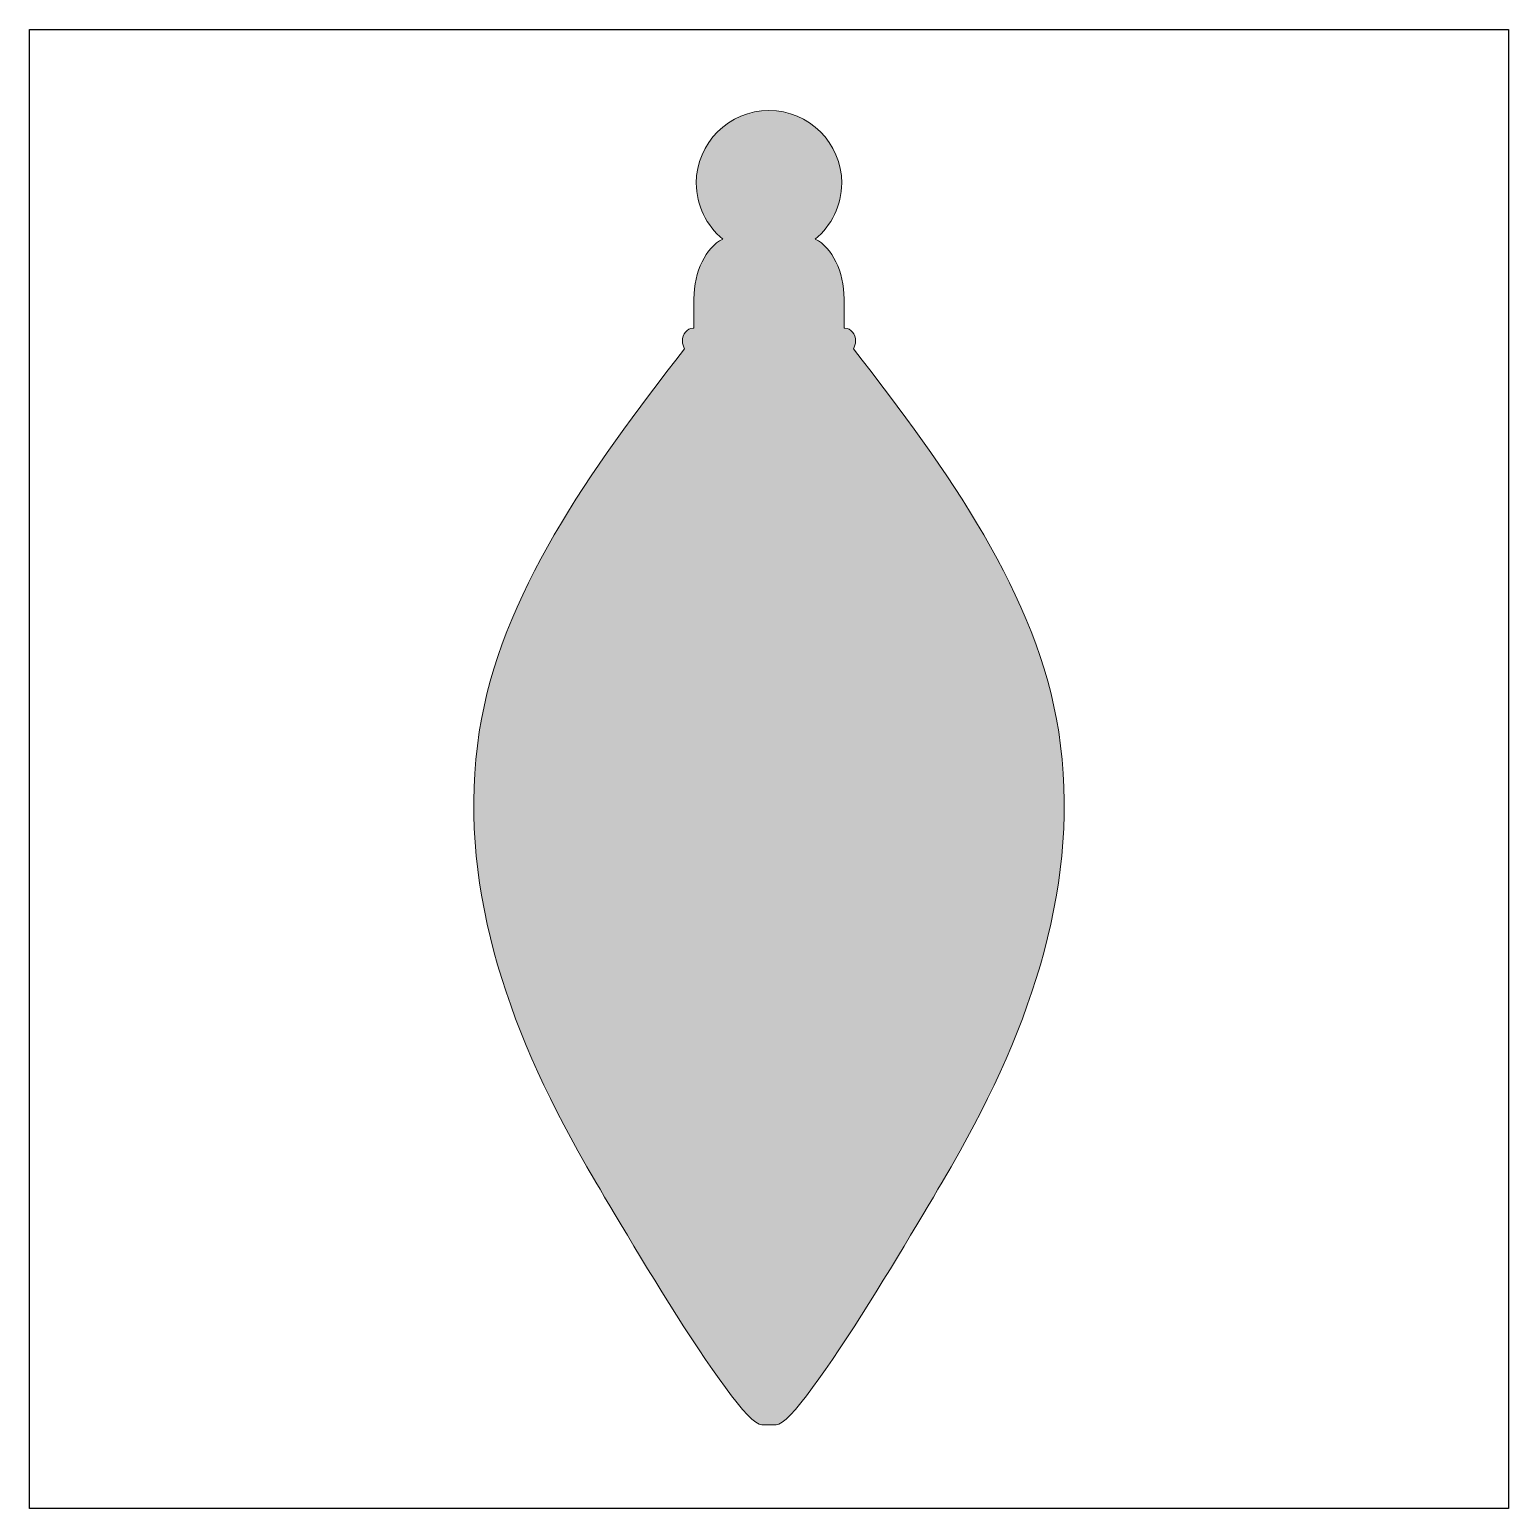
# Model space of a CAD drawing. Header units: inches. Extents: x 0 to 114, y 0 to 114.
import ezdxf

# ---------------------------------------------------------------- set-up
doc = ezdxf.new("R2010")
doc.units = ezdxf.units.IN
doc.header["$MEASUREMENT"] = 0
doc.layers.add('Image Background', color=7, linetype='Continuous')
doc.layers.add('Layer 1', color=7, linetype='Continuous')
picture_1 = doc.add_image_def('image1.png', size_in_pixel=(1350, 1350))

msp = doc.modelspace()

# ---------------------------------------------------------------- hatches: boundary and pattern name
at = {"layer": 'Layer 1', "true_color": 0x926c2a}
h = msp.add_hatch(color=47, dxfattribs=at)
h.dxf.hatch_style = 2
edge = h.paths.add_edge_path()
edge.add_spline(control_points=[(79.54, 60.01), (77.91, 70.57), (71, 80.21), (63.67, 89.63), (63.77, 89.8), (63.84, 90), (63.84, 90.23), (63.84, 90.77), (63.47, 91.21), (63.02, 91.21), (63.02, 91.21), (62.95, 91.21), (62.95, 91.21), (62.95, 91.21), (62.95, 93.48), (62.95, 93.48), (62.95, 95.62), (62.02, 97.44), (60.73, 98.11), (61.97, 99.15), (62.77, 100.7), (62.77, 102.44), (62.77, 105.53), (60.25, 108.05), (57.15, 108.05), (54.05, 108.05), (51.53, 105.53), (51.53, 102.44), (51.53, 100.7), (52.33, 99.15), (53.57, 98.11), (52.28, 97.44), (51.35, 95.62), (51.35, 93.48), (51.35, 93.48), (51.35, 91.21), (51.35, 91.21), (51.35, 91.21), (51.28, 91.21), (51.28, 91.21), (50.83, 91.21), (50.46, 90.77), (50.46, 90.23), (50.46, 90), (50.53, 89.8), (50.63, 89.63), (43.3, 80.21), (36.39, 70.57), (34.76, 60.01), (32.99, 48.62), (36.8, 37.31), (42.95, 26.64), (44.05, 24.73), (54.61, 6.45), (56.6, 6.45), (56.6, 6.45), (57.7, 6.45), (57.7, 6.45), (59.69, 6.45), (70.25, 24.73), (71.35, 26.64), (77.5, 37.31), (81.31, 48.62), (79.54, 60.01)], knot_values=[0, 0, 0, 0, 1, 1, 1, 2, 2, 2, 3, 3, 3, 4, 4, 4, 5, 5, 5, 6, 6, 6, 7, 7, 7, 8, 8, 8, 9, 9, 9, 10, 10, 10, 11, 11, 11, 12, 12, 12, 13, 13, 13, 14, 14, 14, 15, 15, 15, 16, 16, 16, 17, 17, 17, 18, 18, 18, 19, 19, 19, 20, 20, 20, 21, 21, 21, 21], degree=3, periodic=1)

# ---------------------------------------------------------------- linework, layer by layer
at = {"layer": 'Layer 1', "lineweight": 0}
msp.add_open_spline([(79.54, 60.01), (77.91, 70.57), (71, 80.21), (63.67, 89.63), (63.77, 89.8), (63.84, 90), (63.84, 90.23), (63.84, 90.77), (63.47, 91.21), (63.02, 91.21), (63.02, 91.21), (62.95, 91.21), (62.95, 91.21), (62.95, 91.21), (62.95, 93.48), (62.95, 93.48), (62.95, 95.62), (62.02, 97.44), (60.73, 98.11), (61.97, 99.15), (62.77, 100.7), (62.77, 102.44), (62.77, 105.53), (60.25, 108.05), (57.15, 108.05), (54.05, 108.05), (51.53, 105.53), (51.53, 102.44), (51.53, 100.7), (52.33, 99.15), (53.57, 98.11), (52.28, 97.44), (51.35, 95.62), (51.35, 93.48), (51.35, 93.48), (51.35, 91.21), (51.35, 91.21), (51.35, 91.21), (51.28, 91.21), (51.28, 91.21), (50.83, 91.21), (50.46, 90.77), (50.46, 90.23), (50.46, 90), (50.53, 89.8), (50.63, 89.63), (43.3, 80.21), (36.39, 70.57), (34.76, 60.01), (32.99, 48.62), (36.8, 37.31), (42.95, 26.64), (44.05, 24.73), (54.61, 6.45), (56.6, 6.45), (56.6, 6.45), (57.7, 6.45), (57.7, 6.45), (59.69, 6.45), (70.25, 24.73), (71.35, 26.64), (77.5, 37.31), (81.31, 48.62), (79.54, 60.01)], degree=3, knots=[0, 0, 0, 0, 1, 1, 1, 2, 2, 2, 3, 3, 3, 4, 4, 4, 5, 5, 5, 6, 6, 6, 7, 7, 7, 8, 8, 8, 9, 9, 9, 10, 10, 10, 11, 11, 11, 12, 12, 12, 13, 13, 13, 14, 14, 14, 15, 15, 15, 16, 16, 16, 17, 17, 17, 18, 18, 18, 19, 19, 19, 20, 20, 20, 21, 21, 21, 21], dxfattribs=at)

# ---------------------------------------------------------------- pictures from other files: only their frames are drawn
at = {"layer": 'Image Background'}
image = msp.add_image(picture_1, insert=(0, 0), size_in_units=(114.3, 114.3), dxfattribs=at)

doc.saveas('drawing.dxf')
